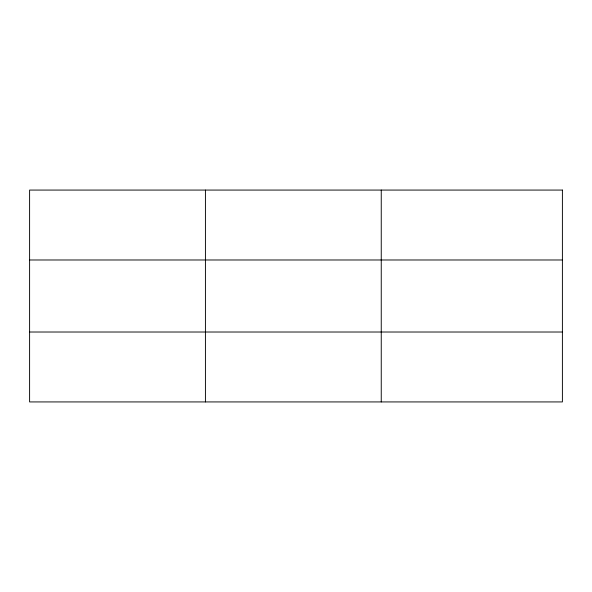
<?xml version="1.0" encoding="UTF-8"?>
<svg xmlns="http://www.w3.org/2000/svg" width="592" height="592" viewBox="0 0 592 592"><rect width="100%" height="100%" fill="white"/><g stroke="black" fill="none" stroke-linecap="round" stroke-linejoin="round"><path stroke-width="0.89" d="M205.424 401.931L205.424 190.069M381.248 401.931L381.248 190.069M29.6 259.984L562.4 259.984M29.6 332.016L562.4 332.016M562.4 190.069L562.4 401.931L29.6 401.931L29.6 190.069L562.4 190.069"/></g></svg>
